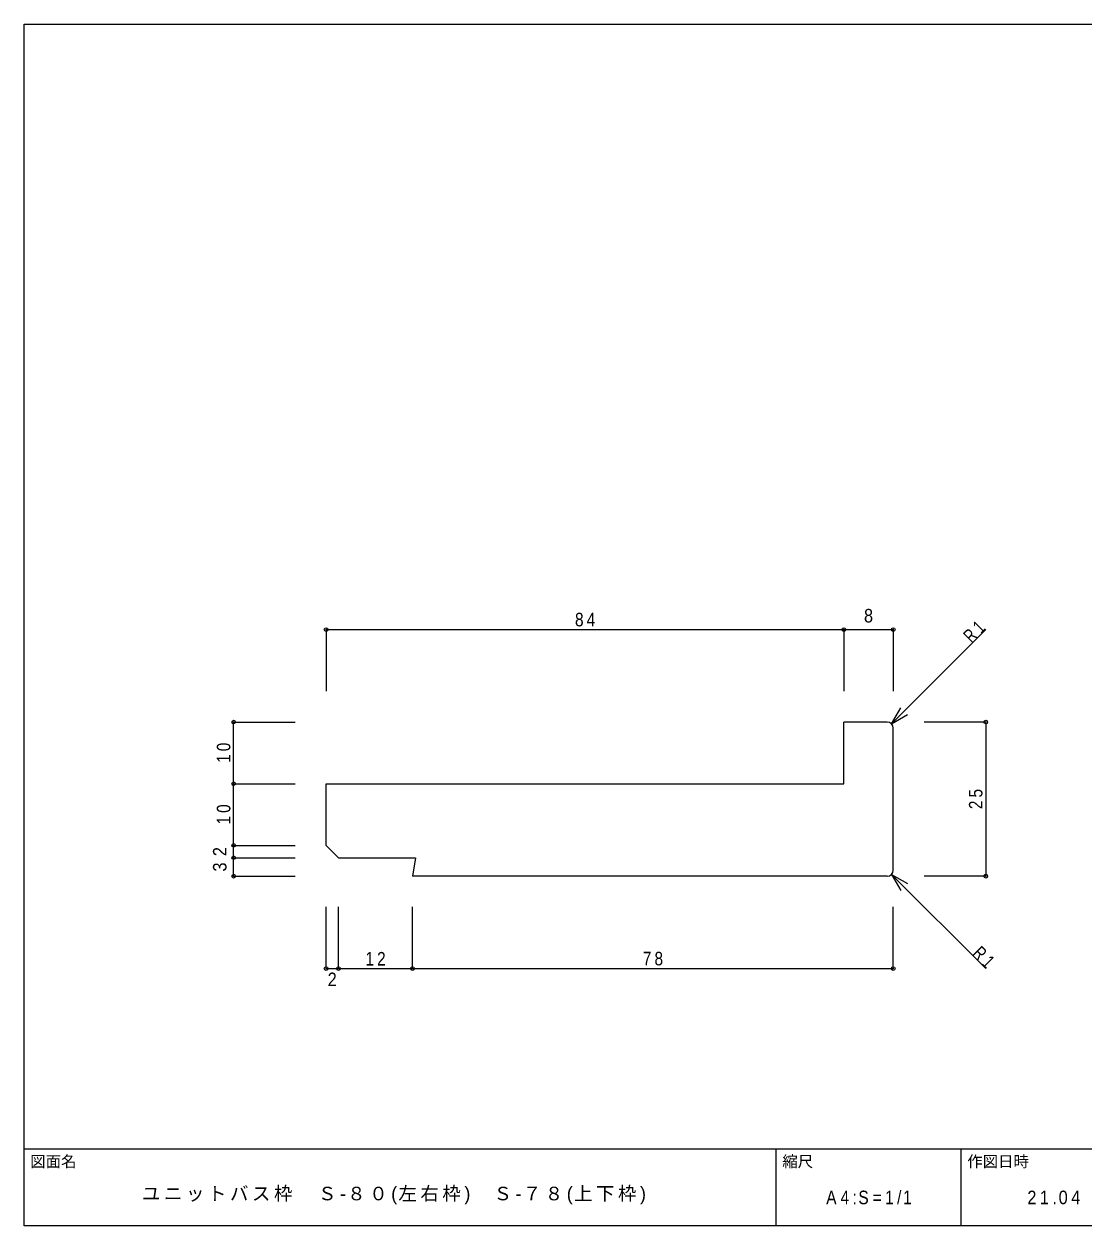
# Model space of a CAD drawing. Units: millimetres at full size, sheet at 1:1. Extents: x -141 to 141, y -98 to 98.
# Drawn here: x -141 to 30.9, y -97.5 to 97.5 of the extents above; entities that cross this region are included whole.
import ezdxf
from ezdxf.enums import TextEntityAlignment as Align

# ---------------------------------------------------------------- set-up
doc = ezdxf.new("R2010")
doc.units = ezdxf.units.MM
doc.header["$PDMODE"] = 32
doc.header["$PDSIZE"] = 0.6
for name, color, linetype, lineweight in [('0-0_ＫＢ製品', 2, 'Continuous', 9), ('0-3_寸法', 4, 'Continuous', 9), ('0-4_引出線字', 4, 'Continuous', 9), ('F-0_図面枠', 5, 'Continuous', 9), ('F-5_F-5ﾚｲﾔ', 7, 'Continuous', 9)]:
    doc.layers.add(name, color=color, linetype=linetype, lineweight=lineweight)
doc.styles.add('HGｺﾞｼｯｸM', font='')
doc.styles.get('HGｺﾞｼｯｸM').set_extended_font_data('HGｺﾞｼｯｸM')

msp = doc.modelspace()

# ---------------------------------------------------------------- linework, layer by layer
at = {"layer": '0-0_ＫＢ製品'}
for p, q in [((-1, -15.75), (-8, -15.75)), ((0, -39.75), (0, -16.75)), ((-92, -35.75), (-92, -25.75)), ((-90, -37.75), (-92, -35.75)), ((-1, -40.75), (-78, -40.75))]:
    msp.add_line(p, q, dxfattribs=at)
for points in [[(-92, -25.75), (-8, -25.75), (-8, -15.75)], [(-90, -37.75), (-77.5, -37.75), (-78, -40.75)]]:
    msp.add_lwpolyline(points, dxfattribs=at)
for centre, start, end in [((-1, -16.75), 0, 90), ((-1, -39.75), 270, 0)]:
    msp.add_arc(centre, 1, start, end, dxfattribs=at)
at = {"layer": '0-3_寸法'}
for p, q in [((-92, -0.75), (-8, -0.75)), ((-92, -0.75), (-92, -10.75)), ((-8, -0.75), (-8, -10.75)), ((-8, -0.75), (0, -0.75)), ((0, -0.75), (0, -10.75)), ((-107, -25.75), (-107, -15.75)), ((-107, -15.75), (-97, -15.75)), ((15, -15.75), (5, -15.75)), ((15, -15.75), (15, -40.75)), ((-107, -35.75), (-107, -25.75)), ((-107, -25.75), (-97, -25.75)), ((-107, -37.75), (-107, -35.75)), ((-107, -35.75), (-97, -35.75)), ((-107, -40.75), (-107, -37.75)), ((-107, -37.75), (-97, -37.75)), ((-107, -40.75), (-97, -40.75)), ((15, -40.75), (5, -40.75)), ((-92, -55.75), (-92, -45.75)), ((-90, -55.75), (-90, -45.75)), ((-78, -55.75), (-78, -45.75)), ((0, -55.75), (0, -45.75)), ((-92, -55.75), (-90, -55.75)), ((-90, -55.75), (-78, -55.75)), ((-78, -55.75), (0, -55.75))]:
    msp.add_line(p, q, dxfattribs=at)
for p in [(-92, -0.75), (-8, -0.75), (0, -0.75), (-107, -15.75), (15, -15.75), (-107, -25.75), (-107, -35.75), (-107, -37.75), (-107, -40.75), (15, -40.75), (-92, -55.75), (-90, -55.75), (-78, -55.75), (0, -55.75)]:
    msp.add_point(p, dxfattribs=at)
at = {"layer": '0-4_引出線字'}
for p, q in [((-0.293, -16.043), (15, -0.75)), ((-0.293, -16.043), (1.207, -13.445)), ((-0.293, -16.043), (2.305, -14.543)), ((-0.293, -40.457), (1.207, -43.055)), ((-0.293, -40.457), (2.305, -41.957)), ((-0.293, -40.457), (15, -55.75))]:
    msp.add_line(p, q, dxfattribs=at)
at = {"layer": 'F-0_図面枠'}
for p, q in [((-141, 97.5), (141, 97.5)), ((-141, -97.5), (-141, 97.5)), ((-141, -85), (141, -85)), ((-19, -97.5), (-19, -85)), ((11, -97.5), (11, -85)), ((141, -97.5), (-141, -97.5))]:
    msp.add_line(p, q, dxfattribs=at)

# ---------------------------------------------------------------- texts
at = {"layer": '0-3_寸法', "color": 7, "style": 'HGｺﾞｼｯｸM', "width": 0.9}
for s, p in [('8', (-4.75, -0.25)), ('2', (-91.75, -59.25))]:
    msp.add_text(s, height=2.199, dxfattribs=at).set_placement(p, align=Align.BOTTOM_LEFT)
for s, p in [('2', (-107.5, -37.5)), ('3', (-107.5, -40))]:
    msp.add_text(s, height=2.199, rotation=90, dxfattribs=at).set_placement(p, align=Align.BOTTOM_LEFT)
at = {"layer": '0-3_寸法', "color": 7, "char_height": 2.199, "attachment_point": 7, "style": 'HGｺﾞｼｯｸM'}
for s, insert in [('\\T1.36;\\W0.85;84', (-51.625, -0.25)), ('\\T1.36;\\W0.85;12', (-85.625, -55.25)), ('\\T1.36;\\W0.85;78', (-40.625, -55.25))]:
    msp.add_mtext(s, dxfattribs=dict(at, insert=insert))
at = {"layer": '0-3_寸法', "color": 7, "char_height": 2.199, "attachment_point": 7, "rotation": 90, "style": 'HGｺﾞｼｯｸM'}
for s, insert in [('\\T1.36;\\W0.85;10', (-107.5, -22.375)), ('\\T1.36;\\W0.85;25', (14.5, -29.875)), ('\\T1.36;\\W0.85;10', (-107.5, -32.375))]:
    msp.add_mtext(s, dxfattribs=dict(at, insert=insert))
at = {"layer": '0-4_引出線字', "color": 7, "char_height": 2.199, "attachment_point": 7, "style": 'HGｺﾞｼｯｸM'}
for insert, rotation in [((12.702, -3.048), 45), ((12.702, -53.452), 315)]:
    msp.add_mtext('\\T1.36;\\W0.75;R1', dxfattribs=dict(at, insert=insert, rotation=rotation))
at = {"layer": 'F-0_図面枠', "color": 7, "style": 'HGｺﾞｼｯｸM'}
msp.add_text('図面名', height=1.833, dxfattribs=at).set_placement((-140, -88.5), align=Align.BOTTOM_LEFT)
at = {"layer": 'F-5_F-5ﾚｲﾔ', "style": 'HGｺﾞｼｯｸM'}
for s, p in [('縮尺', (-18, -88.5)), ('作図日時', (12, -88.5))]:
    msp.add_text(s, height=1.833, dxfattribs=at).set_placement(p, align=Align.BOTTOM_LEFT)
at = {"layer": 'F-5_F-5ﾚｲﾔ', "char_height": 2.199, "attachment_point": 7, "style": 'HGｺﾞｼｯｸM'}
for s, insert in [('\\T1.19;ユニットバス枠\u3000Ｓ-８０(左右枠)\u3000Ｓ-７８(上下枠)', (-121.875, -94)), ('\\T1.39;\\W0.85;A4:S=1/1', (-10.875, -94)), ('\\T1.38;\\W0.9;21.04', (21.75, -94))]:
    msp.add_mtext(s, dxfattribs=dict(at, insert=insert))

doc.saveas('drawing.dxf')
